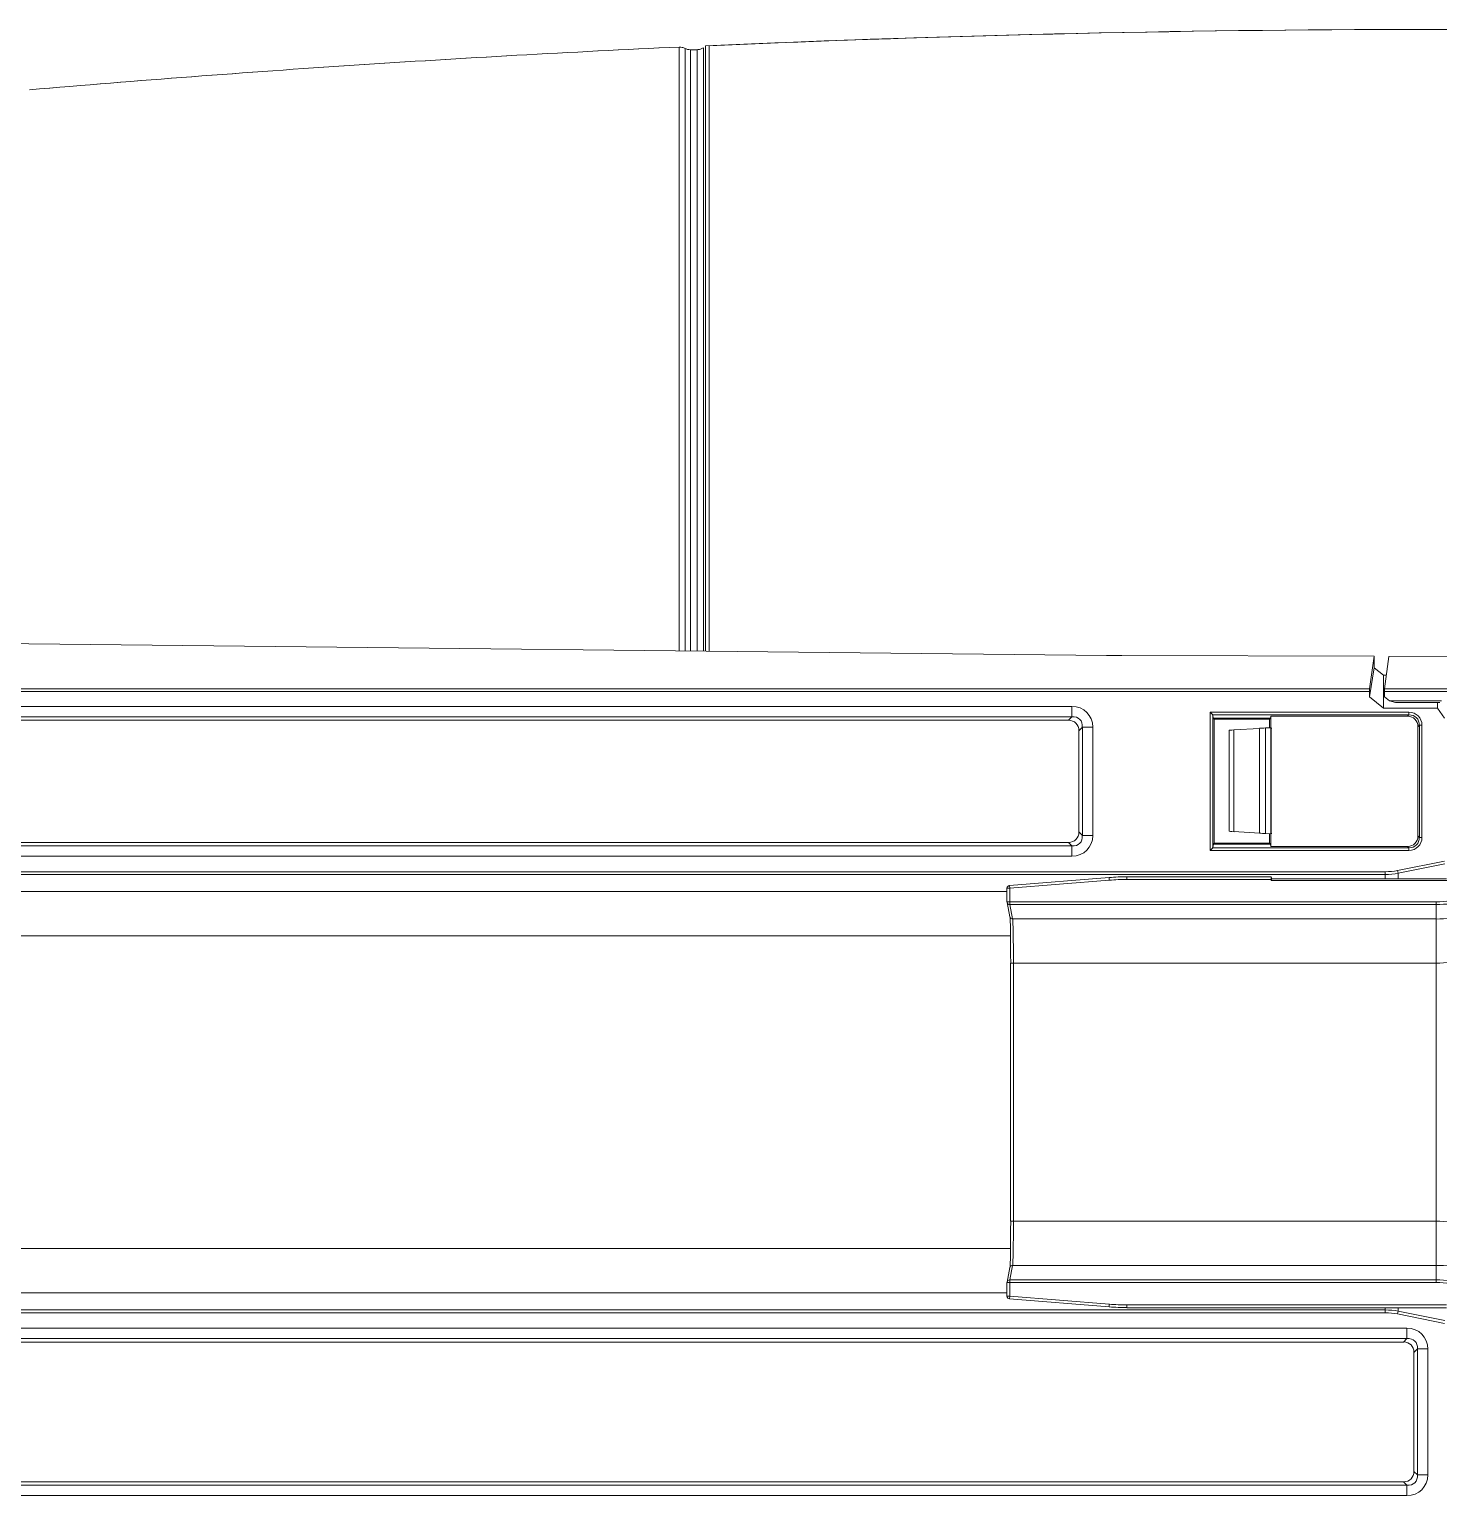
# Model space of a CAD drawing. Header units: inches. Extents: x -3 to 209, y -384 to 20.
# Drawn here: x 200.566 to 201.536, y -370.426 to -369.418 of the extents above; entities that cross this region are included whole.
import ezdxf

# ---------------------------------------------------------------- set-up
doc = ezdxf.new("R2010")
doc.units = ezdxf.units.IN
doc.header["$MEASUREMENT"] = 0
doc.layers.add('HVAC-Equipos', color=3, linetype='Continuous')

# ---------------------------------------------------------------- blocks, each defined once
blk = doc.blocks.new('td-100-silent')
at = {"lineweight": 0}
for p, q in [((0.21752, 0.13076), (0.21752, 0.07621)), ((0.21482, 0.07624), (0.21482, 0.13064)), ((0.21534, 0.13052), (0.21534, 0.07624)), ((0.21582, 0.1304), (0.21582, 0.07623)), ((0.21582, 0.1304), (0.21642, 0.1304)), ((0.21642, 0.1304), (0.21582, 0.1304)), ((0.21642, 0.07623), (0.21642, 0.1304)), ((0.21699, 0.07622), (0.21699, 0.13058)), ((0.21717, 0.07622), (0.21717, 0.13074)), ((0.2533, 0.07583), (0.10771, 0.0774)), ((0.27742, 0.07577), (0.2547, 0.07582)), ((0.27742, 0.07577), (0.277, 0.07284)), ((0.27742, 0.07577), (0.27742, 0.07473)), ((0.27875, 0.07575), (0.27834, 0.07284)), ((0.27875, 0.07575), (0.31364, 0.07582)), ((0.277, 0.07211), (0.27742, 0.07473)), ((0.27742, 0.07473), (0.27825, 0.07406)), ((0.27825, 0.07406), (0.27825, 0.0711)), ((0.27851, 0.07406), (0.27825, 0.07406)), ((0.277, 0.07284), (0.09591, 0.07284)), ((0.27834, 0.07284), (0.47243, 0.07284)), ((0.09591, 0.07259), (0.277, 0.07259)), ((0.277, 0.07259), (0.277, 0.07211)), ((0.27825, 0.0711), (0.277, 0.07211)), ((0.47243, 0.07259), (0.27834, 0.07259)), ((0.27834, 0.07259), (0.27834, 0.07211)), ((0.27834, 0.07211), (0.27879, 0.07174)), ((0.28347, 0.07174), (0.27879, 0.07174)), ((0.27879, 0.07174), (0.27934, 0.07161)), ((0.28334, 0.07161), (0.27934, 0.07161)), ((0.28313, 0.0711), (0.28313, 0.07161)), ((0.12163, 0.07125), (0.25019, 0.07125)), ((0.25019, 0.07031), (0.12163, 0.07031)), ((0.12194, 0.07), (0.24988, 0.07)), ((0.24988, 0.07), (0.25019, 0.07031)), ((0.25019, 0.07031), (0.25019, 0.07125)), ((0.26263, 0.07072), (0.28055, 0.07072)), ((0.26263, 0.05828), (0.26263, 0.07072)), ((0.26263, 0.07072), (0.26287, 0.07049)), ((0.28055, 0.07049), (0.26287, 0.07049)), ((0.26288, 0.07046), (0.26288, 0.05854)), ((0.26292, 0.07018), (0.26288, 0.07046)), ((0.26292, 0.07018), (0.26808, 0.07018)), ((0.263, 0.0701), (0.26292, 0.07018)), ((0.263, 0.05892), (0.263, 0.0701)), ((0.263, 0.0701), (0.268, 0.0701)), ((0.268, 0.0701), (0.26808, 0.07018)), ((0.268, 0.0701), (0.268, 0.06932)), ((0.2681, 0.07036), (0.26808, 0.07018)), ((0.2681, 0.07036), (0.28042, 0.07036)), ((0.2681, 0.07036), (0.2681, 0.05864)), ((0.28313, 0.0711), (0.27825, 0.0711)), ((0.28042, 0.07036), (0.28055, 0.07049)), ((0.28055, 0.07049), (0.28055, 0.07072)), ((0.28375, 0.07018), (0.28313, 0.0711)), ((0.25113, 0.06937), (0.25082, 0.06906)), ((0.25082, 0.05994), (0.25082, 0.06906)), ((0.25113, 0.05963), (0.25113, 0.06937)), ((0.25113, 0.06937), (0.25207, 0.06937)), ((0.25207, 0.06937), (0.25207, 0.05963)), ((0.26435, 0.06001), (0.26435, 0.06909)), ((0.26479, 0.06913), (0.26708, 0.06927)), ((0.26479, 0.06913), (0.26479, 0.05997)), ((0.26708, 0.05982), (0.26708, 0.06927)), ((0.26764, 0.06931), (0.26815, 0.06933)), ((0.26764, 0.06931), (0.26764, 0.05979)), ((0.26815, 0.06933), (0.26819, 0.0693)), ((0.26815, 0.05976), (0.26815, 0.06933)), ((0.28149, 0.06955), (0.28136, 0.06942)), ((0.28136, 0.06942), (0.28136, 0.05958)), ((0.28149, 0.05945), (0.28149, 0.06955)), ((0.28149, 0.06955), (0.28172, 0.06955)), ((0.28172, 0.06955), (0.28172, 0.05945)), ((0.25082, 0.05994), (0.25113, 0.05963)), ((0.25113, 0.05963), (0.25207, 0.05963)), ((0.26708, 0.05982), (0.26479, 0.05997)), ((0.26764, 0.05979), (0.26815, 0.05976)), ((0.268, 0.05977), (0.268, 0.05892)), ((0.26819, 0.0598), (0.26815, 0.05976)), ((0.28136, 0.05958), (0.28149, 0.05945)), ((0.28149, 0.05945), (0.28172, 0.05945)), ((0.12163, 0.05869), (0.25019, 0.05869)), ((0.24988, 0.059), (0.12194, 0.059)), ((0.25019, 0.05869), (0.24988, 0.059)), ((0.25019, 0.05775), (0.25019, 0.05869)), ((0.26287, 0.05851), (0.26263, 0.05828)), ((0.28055, 0.05828), (0.26263, 0.05828)), ((0.26287, 0.05851), (0.28055, 0.05851)), ((0.26293, 0.05885), (0.26288, 0.05854)), ((0.263, 0.05892), (0.26293, 0.05885)), ((0.26807, 0.05885), (0.26293, 0.05885)), ((0.263, 0.05892), (0.268, 0.05892)), ((0.268, 0.05892), (0.26807, 0.05885)), ((0.26807, 0.05885), (0.2681, 0.05864)), ((0.28042, 0.05864), (0.2681, 0.05864)), ((0.28055, 0.05851), (0.28042, 0.05864)), ((0.28055, 0.05851), (0.28055, 0.05828)), ((0.25019, 0.05775), (0.12163, 0.05775)), ((0.27953, 0.05647), (0.28375, 0.05732)), ((0.28379, 0.05707), (0.27958, 0.05623)), ((0.09569, 0.05636), (0.27841, 0.05636)), ((0.27841, 0.05611), (0.09569, 0.05611)), ((0.25354, 0.05584), (0.24457, 0.05512)), ((0.25356, 0.05559), (0.24459, 0.05487)), ((0.25354, 0.05584), (0.25356, 0.05559)), ((0.25514, 0.05591), (0.25514, 0.05566)), ((0.26815, 0.05591), (0.25514, 0.05591)), ((0.26814, 0.05566), (0.25514, 0.05566)), ((0.26814, 0.05558), (0.26819, 0.05571)), ((0.26814, 0.05566), (0.26814, 0.05558)), ((0.28396, 0.05558), (0.26814, 0.05558)), ((0.26819, 0.05571), (0.26815, 0.05591)), ((0.28394, 0.05571), (0.26819, 0.05571)), ((0.27841, 0.05636), (0.27841, 0.05611)), ((0.27841, 0.05571), (0.27841, 0.05611)), ((0.27953, 0.05647), (0.27958, 0.05623)), ((0.27958, 0.05623), (0.27958, 0.05571)), ((0.08126, 0.05457), (0.24434, 0.05457)), ((0.24434, 0.05365), (0.24434, 0.05487)), ((0.24434, 0.05487), (0.24459, 0.05487)), ((0.24457, 0.05512), (0.24459, 0.05487)), ((0.24459, 0.05487), (0.24459, 0.05365)), ((0.24434, 0.05365), (0.24459, 0.05365)), ((0.24435, 0.0536), (0.24461, 0.0523)), ((0.24459, 0.05365), (0.283, 0.05365)), ((0.24459, 0.05365), (0.24459, 0.0534)), ((0.283, 0.0534), (0.24459, 0.0534)), ((0.24459, 0.0534), (0.24485, 0.0521)), ((0.283, 0.05365), (0.283, 0.0534)), ((0.283, 0.0521), (0.283, 0.0534)), ((0.24485, 0.0521), (0.283, 0.0521)), ((0.283, 0.0521), (0.283, 0.04811)), ((0.24465, 0.05058), (0.08126, 0.05058)), ((0.24467, 0.04811), (0.24492, 0.04811)), ((0.24467, 0.02489), (0.24467, 0.04811)), ((0.283, 0.04811), (0.24492, 0.04811)), ((0.24492, 0.04811), (0.24492, 0.02489)), ((0.283, 0.02489), (0.283, 0.04811)), ((0.24467, 0.02489), (0.24492, 0.02489)), ((0.24492, 0.02489), (0.283, 0.02489)), ((0.283, 0.02489), (0.283, 0.0209)), ((0.08107, 0.02242), (0.24465, 0.02242)), ((0.24461, 0.0207), (0.24435, 0.0194)), ((0.24485, 0.0209), (0.24459, 0.0196)), ((0.283, 0.0209), (0.24485, 0.0209)), ((0.283, 0.0196), (0.283, 0.0209)), ((0.24434, 0.01935), (0.24459, 0.01935)), ((0.24434, 0.01813), (0.24434, 0.01935)), ((0.24459, 0.01935), (0.24459, 0.0196)), ((0.24459, 0.0196), (0.283, 0.0196)), ((0.283, 0.01935), (0.24459, 0.01935)), ((0.24459, 0.01935), (0.24459, 0.01813)), ((0.283, 0.01935), (0.283, 0.0196)), ((0.24434, 0.01843), (0.08107, 0.01843)), ((0.24434, 0.01813), (0.24459, 0.01813)), ((0.24457, 0.01788), (0.24459, 0.01813)), ((0.24457, 0.01788), (0.25354, 0.01716)), ((0.24459, 0.01813), (0.25356, 0.01741)), ((0.25354, 0.01716), (0.25356, 0.01741)), ((0.25514, 0.01734), (0.28392, 0.01734)), ((0.25514, 0.01709), (0.25514, 0.01734)), ((0.09542, 0.01689), (0.27841, 0.01689)), ((0.27841, 0.01664), (0.09542, 0.01664)), ((0.25514, 0.01709), (0.28392, 0.01709)), ((0.27841, 0.01689), (0.27841, 0.01709)), ((0.27841, 0.01689), (0.27841, 0.01664)), ((0.27958, 0.01677), (0.27953, 0.01653)), ((0.28375, 0.01568), (0.27953, 0.01653)), ((0.27958, 0.01709), (0.27958, 0.01677)), ((0.27958, 0.01677), (0.28379, 0.01593)), ((0.09806, 0.01525), (0.28037, 0.01525)), ((0.28037, 0.01431), (0.28037, 0.01525)), ((0.28037, 0.01431), (0.09806, 0.01431)), ((0.09837, 0.014), (0.28006, 0.014)), ((0.28006, 0.014), (0.28037, 0.01431)), ((0.28131, 0.01337), (0.281, 0.01306)), ((0.28225, 0.01337), (0.28131, 0.01337)), ((0.28131, 0.00204), (0.28131, 0.01337)), ((0.28225, 0.01337), (0.28225, 0.00204)), ((0.281, 0.01306), (0.281, 0.00234)), ((0.28006, 0.0014), (0.09835, 0.0014)), ((0.28037, 0.0011), (0.28006, 0.0014)), ((0.281, 0.00234), (0.28131, 0.00204)), ((0.28225, 0.00204), (0.28131, 0.00204)), ((0.09805, 0.0011), (0.28037, 0.0011)), ((0.28037, 0.00016), (0.09805, 0.00016)), ((0.28037, 0.00016), (0.28037, 0.0011))]:
    blk.add_line(p, q, dxfattribs=at)
for centre, start, end in [((0.24459, 0.05487), 94.5913, 180), ((0.24459, 0.01813), 180, 265.4087)]:
    blk.add_arc(centre, 0.00025, start, end, dxfattribs=at)
for centre, major_axis, ratio, start_param, end_param in [((0.25505, 0.07828), (0.02, 0), 0.122785, 4.625123, 4.694936), ((0.277, 0.07259), (0, -0.00025), 0.017455, 3.263766, 4.712389), ((0.27834, 0.07259), (0, -0.00025), 0.017455, 3.263766, 4.712389), ((0.24976, 0.06894), (-0.000795, -0.000795), 0.889126, 2.414818, 3.868368), ((0.24994, 0.06912), (0.000962, 0.000962), 0.735147, 5.55641, 7.00996), ((0.26263, 0.07045), (0.00025, 0), 0.36397, 0.05236, 0.349066), ((0.2803, 0.0693), (-0.000795, -0.000795), 0.889126, 2.414818, 3.868368), ((0.28039, 0.06939), (0.000837, 0.000837), 0.844885, 5.55641, 7.00996), ((0.26535, 0.06914), (0.001, 0.000052), 0.017431, 2.157885, 3.158132), ((0.26764, 0.06929), (0.001, 0.000052), 0.017431, 1.569883, 2.157885), ((0.24976, 0.06006), (-0.000795, 0.000795), 0.889126, 2.414818, 3.868368), ((0.24994, 0.05988), (0.000962, -0.000962), 0.735147, 5.55641, 7.00996), ((0.26535, 0.05995), (0.001, -0.000052), 0.017431, 3.125053, 4.1253), ((0.26764, 0.05981), (0.001, -0.000052), 0.017431, 4.1253, 4.713303), ((0.2803, 0.0597), (-0.000795, 0.000795), 0.889126, 2.414818, 3.868368), ((0.28039, 0.05961), (0.000837, -0.000837), 0.844885, 5.55641, 7.00996), ((0.26263, 0.05855), (0.00025, 0), 0.36397, 5.934119, 6.230825), ((0.25514, 0.03583), (0, -0.02007), 0.996289, 3.141593, 3.221423), ((0.25514, 0.03583), (0, 0.01983), 0.996195, 0, 0.07983), ((0.26815, 0.05566), (0, -0.00025), 0.017455, 3.054326, 4.712389), ((0.27841, 0.06213), (0, -0.00577), 0.996195, 0, 0.197396), ((0.27841, 0.06213), (0, -0.00602), 0.99651, 0, 0.197396), ((0.283, 0.06344), (0, -0.00979), 0.996195, 0, 0.525646), ((0.283, 0.06344), (0, -0.01004), 0.996384, 0, 0.525646), ((0.24459, 0.05365), (0.000245, 0.000049), 0.996044, 3.141598, 4.516222), ((0.283, 0.06094), (0.01, 0), 0.884386, 4.712389, 5.238035), ((0.2446, 0.04811), (0, -0.00425), 0.017455, 1.570796, 3.054326), ((0.24485, 0.05234), (0.000245, 0.000049), 0.996044, 3.141598, 4.516222), ((0.24485, 0.04811), (0, -0.004), 0.018546, 1.570796, 3.054326), ((0.283, 0.06094), (0, -0.01283), 0.779506, 0, 0.525646), ((0.2446, 0.02489), (0, -0.00425), 0.017455, 0.087266, 1.570796), ((0.24485, 0.02489), (0, -0.004), 0.018546, 0.087266, 1.570796), ((0.283, 0.01206), (0, -0.01283), 0.779506, 2.615947, 3.141593), ((0.24485, 0.02066), (0.000245, -0.000049), 0.996044, 1.766964, 3.141587), ((0.283, 0.01206), (0.01, 0), 0.884386, 1.04515, 1.570796), ((0.24459, 0.01935), (-0.000245, 0.000049), 0.996044, 4.908556, 6.28318), ((0.283, 0.00956), (0, -0.01004), 0.996384, 2.615947, 3.141593), ((0.283, 0.00956), (0, -0.00979), 0.996195, 2.615947, 3.141593), ((0.25514, 0.03717), (0, 0.01983), 0.996195, 3.061763, 3.141593), ((0.25514, 0.03717), (0, -0.02007), 0.996289, 6.203355, 6.283185), ((0.27841, 0.01087), (0, -0.00602), 0.99651, 2.944197, 3.141593), ((0.27841, 0.01087), (0, -0.00577), 0.996195, 2.944197, 3.141593), ((0.27994, 0.01294), (-0.000795, -0.000795), 0.889126, 2.414818, 3.868368), ((0.28012, 0.01312), (0.000962, 0.000962), 0.735147, 5.55641, 7.00996), ((0.27994, 0.00247), (-0.000795, 0.000795), 0.889126, 2.414818, 3.868368), ((0.28012, 0.00229), (0.000962, -0.000962), 0.735147, 5.55641, 7.00996)]:
    blk.add_ellipse(centre, major_axis=major_axis, ratio=ratio, start_param=start_param, end_param=end_param, dxfattribs=at)
at = {"lineweight": 0, "extrusion": (0, 0, -1)}
for centre, major_axis in [((0.24994, 0.06912), (-0.00159, -0.00159)), ((0.28039, 0.06939), (-0.000994, -0.000994)), ((0.24994, 0.05988), (-0.00159, 0.00159)), ((0.28039, 0.05961), (-0.000994, 0.000994)), ((0.28012, 0.01312), (-0.00159, -0.00159)), ((0.28012, 0.00229), (-0.00159, 0.00159))]:
    blk.add_ellipse(centre, major_axis=major_axis, ratio=0.889126, start_param=2.414818, end_param=3.868368, dxfattribs=at)
at = {"lineweight": 0}
for points, knots in [([(0.35083, 0.13074), (0.32861, 0.13173), (0.30635, 0.13223), (0.26169, 0.13223), (0.23941, 0.13173), (0.21717, 0.13074)], [0, 0, 0, 0, 0.5, 0.5, 1, 1, 1, 1]), ([(0.35048, 0.13076), (0.32838, 0.13174), (0.30623, 0.13223), (0.26181, 0.13223), (0.23964, 0.13174), (0.21752, 0.13076)], [0, 0, 0, 0, 0.5, 0.5, 1, 1, 1, 1]), ([(0.21752, 0.13076), (0.23962, 0.13174), (0.26177, 0.13223), (0.30619, 0.13223), (0.32836, 0.13174), (0.35048, 0.13076)], [0, 0, 0, 0, 0.5, 0.5, 1, 1, 1, 1]), ([(0.21482, 0.13064), (0.20506, 0.13019), (0.1953, 0.12964), (0.17577, 0.12836), (0.16601, 0.12762), (0.15628, 0.12679)], [0, 0, 0, 0, 0.5, 0.5, 1, 1, 1, 1]), ([(0.15628, 0.12679), (0.16603, 0.12762), (0.17578, 0.12836), (0.19531, 0.12964), (0.20507, 0.13019), (0.21483, 0.13064)], [0, 0, 0, 0, 0.5, 0.5, 1, 1, 1, 1]), ([(0.21482, 0.13064), (0.21491, 0.13064), (0.215, 0.13063), (0.21513, 0.1306), (0.21518, 0.13059), (0.21526, 0.13056), (0.2153, 0.13054), (0.21534, 0.13052)], [0, 0, 0, 0, 0.5, 0.5, 0.75, 0.75, 1, 1, 1, 1]), ([(0.21534, 0.13052), (0.21542, 0.13048), (0.21549, 0.13045), (0.21565, 0.13041), (0.21574, 0.1304), (0.21582, 0.1304)], [0, 0, 0, 0, 0.5, 0.5, 1, 1, 1, 1]), ([(0.21642, 0.1304), (0.21652, 0.1304), (0.21662, 0.13041), (0.21677, 0.13046), (0.21681, 0.13048), (0.21691, 0.13052), (0.21695, 0.13055), (0.21699, 0.13058)], [0, 0, 0, 0, 0.5, 0.5, 0.75, 0.75, 1, 1, 1, 1])]:
    blk.add_open_spline(points, degree=3, knots=knots, dxfattribs=at)

msp = doc.modelspace()

# ---------------------------------------------------------------- block references
at = {"layer": 'HVAC-Equipos', "xscale": 7.637981917704027, "yscale": 7.637981917704027, "zscale": 7.637981917704027}
msp.add_blockref('td-100-silent', (199.3727, -370.4276), dxfattribs=at)

doc.saveas('drawing.dxf')
